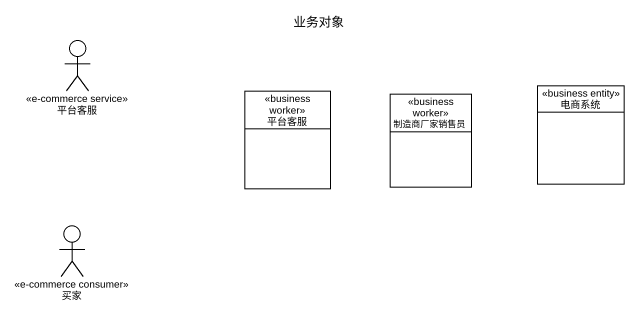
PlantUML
@startuml
title 业务对象
allowmixing
hide circle
hide empty members
actor 平台客服 <<e-commerce service>>
class 电商系统 <<business entity>>
class "平台客服" as 平台客服_2 <<business worker>>
class 制造商厂家销售员 <<business worker>>
actor 买家 <<e-commerce consumer>>
@enduml
